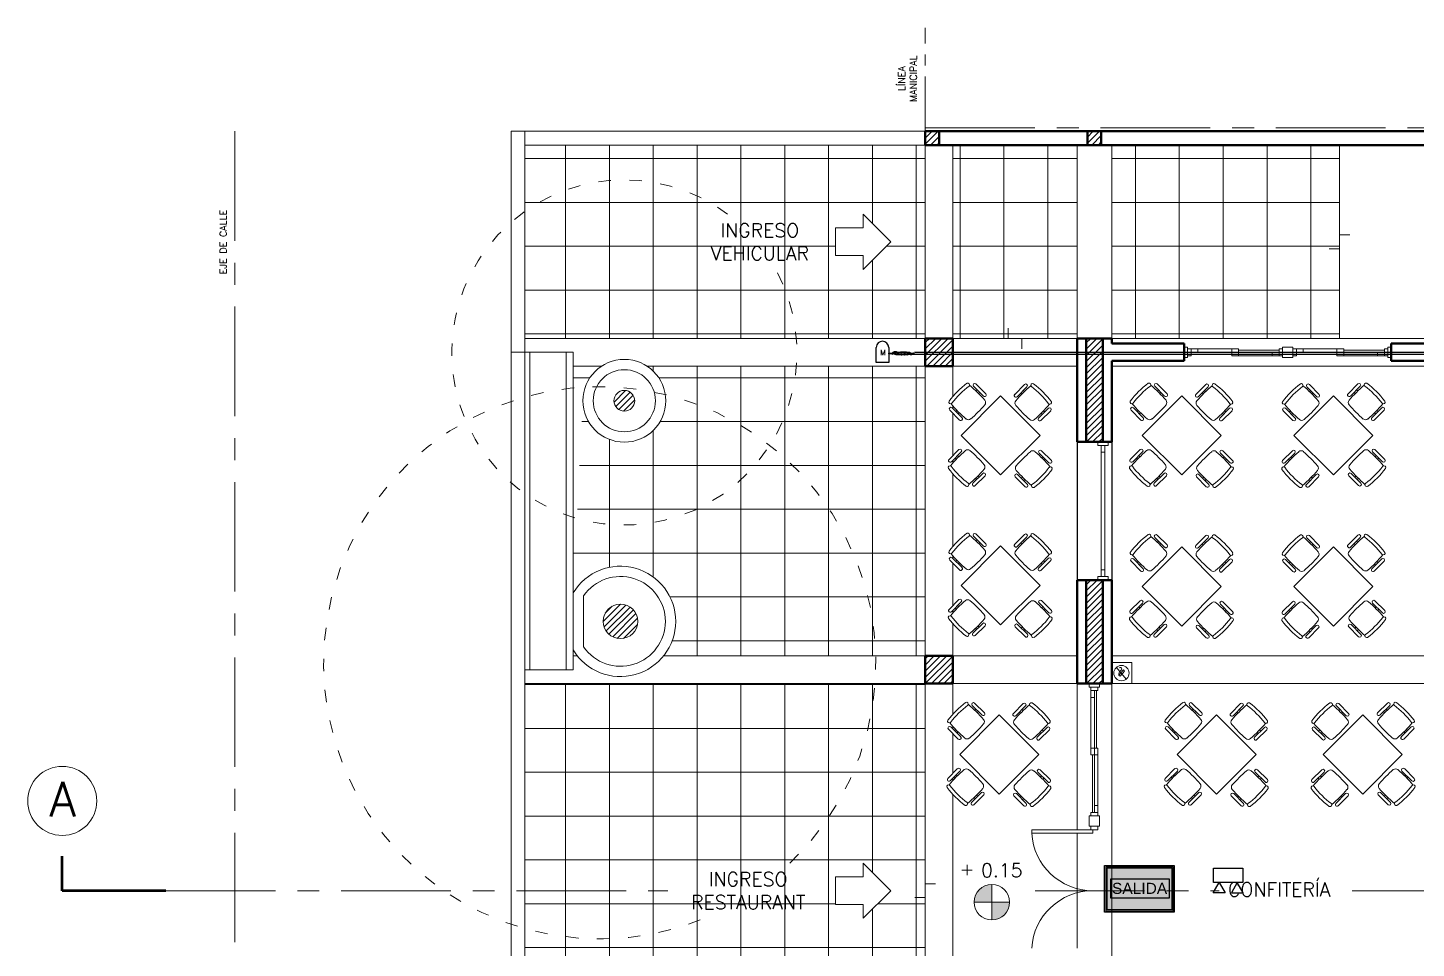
# Model space of a CAD drawing. Extents: x 1009 to 1343, y -172900 to 201.
# Drawn here: x 1009.3 to 1029.41, y 131.95 to 145.29 of the extents above; entities that cross this region are included whole.
import ezdxf

# ---------------------------------------------------------------- set-up
doc = ezdxf.new("R2010")
doc.units = 0
doc.header["$LTSCALE"] = 0.5
doc.linetypes.add('ACAD_ISO03W100', pattern=[30, 12, -18])
doc.linetypes.add('CENTER', pattern=[50.8, 31.75, -6.35, 6.35, -6.35])
for name, color, linetype in [('Cableado', 100, 'CONTINUOUS'), ('CIRCUITO DE SALIDA', 8, 'CONTINUOUS'), ('Electricidad', 50, 'CONTINUOUS'), ('GCI-LUZ DE EMERG.LUZ ESTROBOSCOPICA', 12, 'CONTINUOUS'), ('MARCO_FONDO_NEGRO', 7, 'CONTINUOUS'), ('SEÑAL_FONDO_FIGURAS', 254, 'CONTINUOUS'), ('SEÑAL_FONDO_NEGRO', 7, 'CONTINUOUS'), ('SEÑAL_FONDO_VERDE', 86, 'CONTINUOUS')]:
    doc.layers.add(name, color=color, linetype=linetype)
for name, color, linetype, lineweight in [('Carpintería', 55, 'CONTINUOUS', 20), ('Detalles 01', 8, 'CONTINUOUS', 9), ('Equipamiento fijo', 31, 'CONTINUOUS', 13), ('Equipamiento movil', 33, 'CONTINUOUS', 9), ('EQUIPO DE EMERGENCIA', 200, 'CONTINUOUS', 30), ('Muros corte', 7, 'CONTINUOUS', 40), ('Muros vista', 253, 'CONTINUOUS', 25), ('Pisos', 252, 'CONTINUOUS', 18), ('Proyección', 4, 'ACAD_ISO03W100', 18), ('Punta 01', 6, 'CONTINUOUS', 9), ('Punta 015', 64, 'CONTINUOUS', 13), ('Punta 02', 11, 'CONTINUOUS', 20), ('Punta 05', 52, 'CONTINUOUS', 50), ('Sist. contra incendio', 1, 'CONTINUOUS', 18), ('Tratamiento pisos', 251, 'CONTINUOUS', 9), ('Vidrios', 147, 'CONTINUOUS', 13)]:
    doc.layers.add(name, color=color, linetype=linetype, lineweight=lineweight)
doc.styles.add('franklin gothic medium', font='framd.ttf')
doc.styles.add('Texto 1 mm', font='simplex.shx', dxfattribs={"height": 0.1})
doc.styles.add('Texto 2 mm', font='simplex.shx', dxfattribs={"height": 0.2})
doc.styles.add('Texto 5 mm', font='simplex.shx', dxfattribs={"height": 0.5})
pattern_1 = [(0, (0.4505, 12.5808), (1e-16, 0.635), []), (90, (0.4505, 12.5808), (-0.635, 2e-16), [])]
pattern_2 = [(45, (0.52796, 11.5044), (-0.0449012806, 0.0449012806), [])]
pattern_3 = [(45, (1021.9842635, 140.2519627), (-0.0008420455, 0.0008420455), [])]

# ---------------------------------------------------------------- blocks, each defined once
blk = doc.blocks.new('Mesa con sillas')
at = {"layer": 'Equipamiento movil'}
for p, q in [((-0.394, 0.665), (-0.251, 0.523)), ((-0.217, 0.557), (-0.359, 0.7)), ((-0.34, 0.612), (-0.357, 0.595)), ((0.362, 0.708), (0.22, 0.565)), ((0.254, 0.531), (0.397, 0.674)), ((0.36, 0.604), (0.343, 0.62)), ((-0.574, -0.028), (-0.001, 0.545)), ((-0.305, 0.576), (-0.321, 0.56)), ((-0.001, 0.545), (0.572, -0.028)), ((0.324, 0.568), (0.307, 0.584)), ((-0.739, 0.32), (-0.596, 0.178)), ((-0.562, 0.212), (-0.705, 0.354)), ((-0.635, 0.317), (-0.651, 0.301)), ((-0.599, 0.282), (-0.615, 0.265)), ((0.708, 0.363), (0.565, 0.22)), ((0.599, 0.186), (0.742, 0.328)), ((0.618, 0.273), (0.602, 0.29)), ((0.654, 0.309), (0.638, 0.326)), ((-0.001, -0.6), (-0.574, -0.028)), ((0.572, -0.028), (-0.001, -0.6)), ((-0.604, -0.241), (-0.746, -0.384)), ((-0.712, -0.418), (-0.569, -0.276)), ((-0.659, -0.365), (-0.642, -0.381)), ((-0.623, -0.329), (-0.607, -0.345)), ((0.55, -0.285), (0.692, -0.428)), ((0.726, -0.394), (0.584, -0.251)), ((0.587, -0.355), (0.603, -0.339)), ((0.622, -0.391), (0.639, -0.375)), ((-0.258, -0.586), (-0.401, -0.729)), ((0.381, -0.739), (0.239, -0.596)), ((0.733, -0.527), (0.734, -0.527)), ((-0.367, -0.763), (-0.224, -0.621)), ((-0.364, -0.659), (-0.348, -0.676)), ((-0.328, -0.624), (-0.312, -0.64)), ((0.204, -0.631), (0.347, -0.773)), ((0.292, -0.65), (0.308, -0.634)), ((0.328, -0.685), (0.344, -0.669))]:
    blk.add_line(p, q, dxfattribs=at)
for centre, radius, start, end in [((0.321, -0.36), 1.342, 127.131, 142.869), ((0.321, -0.36), 1.291, 127.131, 142.869), ((-0.477, 0.687), 0.0255, 315.6251, 118.6369), ((-1.736, -0.837), 1.988, 40.8183, 49.7755), ((-0.377, 0.683), 0.0242, 45, 225), ((1.739, -0.828), 1.988, 130.2245, 139.1817), ((0.38, 0.691), 0.0242, 315, 135), ((0.48, 0.695), 0.0255, 61.3631, 224.3749), ((-0.318, -0.352), 1.291, 37.131, 52.869), ((-0.318, -0.352), 1.342, 37.131, 52.869), ((-0.726, 0.437), 0.0255, 151.3631, 314.3749), ((0.797, 1.696), 1.988, 220.2245, 229.1817), ((-0.234, 0.54), 0.0242, 225, 45), ((-0.269, 0.43), 0.0505, 319.1817, 40.8183), ((0.237, 0.548), 0.0242, 135, 315), ((0.272, 0.438), 0.0505, 139.1817, 220.8183), ((1.739, 1.705), 1.988, 220.8183, 229.1817), ((-0.794, 1.705), 1.988, 310.8183, 319.7755), ((0.729, 0.446), 0.0255, 225.6251, 28.6369), ((-0.722, 0.337), 0.0242, 45, 225), ((-0.579, 0.195), 0.0242, 225, 45), ((-1.736, 1.696), 1.988, 310.8183, 319.1817), ((0.582, 0.203), 0.0242, 135, 315), ((0.725, 0.345), 0.0242, 315, 135), ((-0.469, 0.23), 0.0505, 229.1817, 310.8183), ((0.472, 0.238), 0.0505, 229.1817, 310.8183), ((-0.729, -0.401), 0.0242, 135, 315), ((0.79, -1.76), 1.988, 130.8183, 139.7755), ((-0.587, -0.258), 0.0242, 315, 135), ((-0.477, -0.294), 0.0505, 49.1817, 130.8183), ((-1.743, -1.76), 1.988, 40.8183, 49.1817), ((1.723, -1.77), 1.988, 130.8183, 139.1817), ((0.457, -0.304), 0.0505, 49.1817, 130.8183), ((-0.81, -1.77), 1.988, 40.2245, 49.1817), ((0.567, -0.268), 0.0242, 45, 225), ((0.709, -0.411), 0.0242, 225, 45), ((-0.734, -0.501), 0.0255, 45.6251, 208.6369), ((0.314, 0.296), 1.342, 217.131, 232.869), ((0.317, 0.3), 1.296, 217.1584, 232.8416), ((-1.743, 0.773), 1.988, 310.2245, 319.1817), ((-0.241, -0.604), 0.0242, 315, 135), ((-0.277, -0.494), 0.0505, 319.1817, 40.8183), ((0.222, -0.613), 0.0242, 45, 225), ((0.257, -0.503), 0.0505, 139.1817, 220.8183), ((1.723, 0.763), 1.988, 220.8183, 229.7755), ((-0.333, 0.287), 1.291, 307.131, 322.869), ((-0.333, 0.287), 1.342, 307.131, 322.869), ((0.714, -0.511), 0.0255, 331.3631, 134.3749), ((-0.484, -0.751), 0.0255, 241.3631, 44.3749), ((-0.384, -0.746), 0.0242, 135, 315), ((0.364, -0.756), 0.0242, 225, 45), ((0.464, -0.761), 0.0255, 135.6251, 298.6369)]:
    blk.add_arc(centre, radius, start, end, dxfattribs=at)
blk = doc.blocks.new('SAL4')
at = {"layer": 'SEÑAL_FONDO_FIGURAS'}
h = blk.add_hatch(color=256, dxfattribs=at)
h.paths.add_polyline_path([(845.813, 731.021), (845.813, 731.497), (846.534, 731.497), (846.534, 731.021)])
h.paths.add_polyline_path([(846.521, 731.034), (846.521, 731.484), (845.826, 731.484), (845.826, 731.034)], flags=16)
h.paths.add_polyline_path([(846.4, 731.149), (845.903, 731.149), (845.903, 731.382), (846.4, 731.382)], flags=8)
blk.add_hatch(color=256, dxfattribs=at).paths.add_polyline_path([(846.495, 731.364), (845.862, 731.364), (845.862, 731.163), (846.495, 731.163)])
at = {"layer": 'SEÑAL_FONDO_VERDE'}
h = blk.add_hatch(color=256, dxfattribs=at)
h.paths.add_polyline_path([(846.521, 731.484), (845.826, 731.484), (845.826, 731.034), (846.521, 731.034)])
h.paths.add_polyline_path([(846.495, 731.364), (846.495, 731.163), (845.862, 731.163), (845.862, 731.364)], flags=16)
at = {"layer": 'MARCO_FONDO_NEGRO'}
blk.add_lwpolyline([(846.547, 731.008), (845.8, 731.008), (845.8, 731.51), (846.547, 731.51)], close=True, dxfattribs=at)
at = {"layer": 'SEÑAL_FONDO_FIGURAS'}
blk.add_lwpolyline([(846.534, 731.021), (846.534, 731.497), (845.813, 731.497), (845.813, 731.021)], close=True, dxfattribs=at)
at = {"layer": 'SEÑAL_FONDO_NEGRO'}
blk.add_lwpolyline([(846.521, 731.034), (845.826, 731.034), (845.826, 731.484), (846.521, 731.484)], close=True, dxfattribs=at)
at = {"layer": 'SEÑAL_FONDO_VERDE'}
blk.add_lwpolyline([(845.862, 731.163), (846.495, 731.163), (846.495, 731.364), (845.862, 731.364)], close=True, dxfattribs=at)
at = {"layer": 'SEÑAL_FONDO_VERDE', "style": 'franklin gothic medium', "width": 1.05}
blk.add_text('SALIDA', height=0.1185, dxfattribs=at).set_placement((845.879, 731.206))
blk = doc.blocks.new('A$C04752EFD')
at = {"layer": 'GCI-LUZ DE EMERG.LUZ ESTROBOSCOPICA', "color": 1}
blk.add_lwpolyline([(-0.177, -0.173), (-0.177, 0), (0.177, 0), (0.177, -0.173)], close=True, dxfattribs=at)
at = {"layer": 'GCI-LUZ DE EMERG.LUZ ESTROBOSCOPICA'}
for points in [[(0.177, -0.173), (-0.177, -0.173), (-0.177, 0), (0.177, 0)], [(-0.109, -0.173), (-0.038, -0.297), (-0.18, -0.297)], [(0.109, -0.173), (0.038, -0.297), (0.18, -0.297)]]:
    blk.add_lwpolyline(points, close=True, dxfattribs=at)

msp = doc.modelspace()

# ---------------------------------------------------------------- hatches: boundary and pattern name
at = {"layer": 'Detalles 01'}
h = msp.add_hatch(dxfattribs=at)
h.set_pattern_fill('ANSI31', color=256, scale=0.02, style=0)
h.set_pattern_definition(pattern_2)
h.paths.add_polyline_path([(1022.496, 143.786), (1022.296, 143.786), (1022.296, 143.586), (1022.496, 143.586)])
h = msp.add_hatch(dxfattribs=at)
h.set_pattern_fill('ANSI31', color=256, scale=0.02, style=0)
h.set_pattern_definition(pattern_2)
h.paths.add_polyline_path([(1024.646, 143.586), (1024.846, 143.586), (1024.846, 143.786), (1024.646, 143.786)])
h = msp.add_hatch(dxfattribs=at)
h.set_pattern_fill('ANSI31', color=256, scale=0.02, style=0)
h.set_pattern_definition(pattern_2)
h.paths.add_polyline_path([(1022.696, 140.386), (1022.696, 140.786), (1022.296, 140.786), (1022.296, 140.386)])
h = msp.add_hatch(dxfattribs=at)
h.set_pattern_fill('ANSI31', color=256, scale=0.02, style=0)
h.set_pattern_definition(pattern_2)
h.paths.add_polyline_path([(1024.866, 140.786), (1024.626, 140.786), (1024.626, 139.286), (1024.866, 139.286)])
h = msp.add_hatch(dxfattribs=at)
h.set_pattern_fill('ANSI31', color=256, scale=0.02, style=0)
h.set_pattern_definition(pattern_2)
h.paths.add_polyline_path([(1024.626, 135.786), (1024.866, 135.786), (1024.866, 137.286), (1024.626, 137.286)])
h = msp.add_hatch(dxfattribs=at)
h.set_pattern_fill('ANSI31', color=256, scale=0.02, style=0)
h.set_pattern_definition(pattern_2)
h.paths.add_polyline_path([(1022.696, 135.786), (1022.696, 136.186), (1022.296, 136.186), (1022.296, 135.786)])
at = {"layer": 'Electricidad'}
h = msp.add_hatch(dxfattribs=at)
h.set_pattern_fill('ANSI31', color=1, scale=0.000375065, style=0)
h.set_pattern_definition(pattern_3)
edge = h.paths.add_edge_path()
edge.add_spline(control_points=[(1021.836, 140.582), (1021.837, 140.583), (1021.842, 140.587), (1021.855, 140.589), (1021.87, 140.589), (1021.879, 140.587), (1021.885, 140.583)], knot_values=[9.872453, 9.872453, 9.872453, 9.872453, 11.238502, 17.740183, 25.404275, 28.687076, 28.687076, 28.687076, 28.687076], degree=3, periodic=0)
edge.add_spline(control_points=[(1021.885, 140.583), (1021.886, 140.585), (1021.886, 140.588), (1021.893, 140.585), (1021.898, 140.583), (1021.9, 140.583)], knot_values=[0.73874, 0.73874, 0.73874, 0.73874, 1.960375, 5.991205, 7.883473, 7.883473, 7.883473, 7.883473], degree=3, periodic=0)
edge.add_line((1021.9, 140.583), (1021.9, 140.585))
edge.add_spline(control_points=[(1021.9, 140.585), (1021.894, 140.588), (1021.883, 140.593), (1021.866, 140.597), (1021.849, 140.595), (1021.839, 140.591), (1021.834, 140.588)], knot_values=[13.702604, 13.702604, 13.702604, 13.702604, 21.264265, 28.238042, 34.553242, 41.167216, 41.167216, 41.167216, 41.167216], degree=3, periodic=0)
edge.add_line((1021.834, 140.588), (1021.836, 140.582))
h = msp.add_hatch(dxfattribs=at)
h.set_pattern_fill('ANSI31', color=1, scale=0.000375065, style=0)
h.set_pattern_definition(pattern_3)
edge = h.paths.add_edge_path()
edge.add_spline(control_points=[(1021.9, 140.582), (1021.898, 140.583), (1021.893, 140.584), (1021.886, 140.588), (1021.887, 140.584), (1021.886, 140.583)], knot_values=[0.811335, 0.811335, 0.811335, 0.811335, 2.651758, 6.682588, 7.831629, 7.831629, 7.831629, 7.831629], degree=3, periodic=0)
edge.add_spline(control_points=[(1021.886, 140.583), (1021.888, 140.582), (1021.891, 140.581), (1021.894, 140.579)], knot_values=[28.9432, 28.9432, 28.9432, 28.9432, 29.698991, 29.698991, 29.698991, 29.698991], degree=3, periodic=0)
edge.add_line((1021.894, 140.579), (1021.9, 140.577))
edge.add_line((1021.9, 140.577), (1021.9, 140.582))
h = msp.add_hatch(dxfattribs=at)
h.set_pattern_fill('ANSI31', color=1, scale=0.000375065, style=0)
h.set_pattern_definition(pattern_3)
edge = h.paths.add_edge_path()
edge.add_spline(control_points=[(1021.936, 140.588), (1021.927, 140.588), (1021.919, 140.588), (1021.911, 140.588)], knot_values=[0.355717, 0.355717, 0.355717, 0.355717, 9.888341, 9.888341, 9.888341, 9.888341], degree=3, periodic=0)
edge.add_line((1021.911, 140.588), (1021.911, 140.582))
edge.add_spline(control_points=[(1021.911, 140.582), (1021.911, 140.582), (1021.919, 140.582), (1021.927, 140.582), (1021.936, 140.582)], knot_values=[12.327635, 12.327635, 12.327635, 12.327635, 13.048081, 22.125034, 22.125034, 22.125034, 22.125034], degree=3, periodic=0)
edge.add_line((1021.936, 140.582), (1021.936, 140.588))
h = msp.add_hatch(dxfattribs=at)
h.set_pattern_fill('ANSI31', color=256, scale=0.000375065, style=0)
h.set_pattern_definition([(45, (1020.8545962, 140.3272053), (-0.0008420455, 0.0008420455), [])])
edge = h.paths.add_edge_path()
edge.add_spline(control_points=[(1021.994, 140.59), (1021.985, 140.59), (1021.976, 140.591), (1021.968, 140.591)], knot_values=[1.68785, 1.68785, 1.68785, 1.68785, 12.130252, 12.130252, 12.130252, 12.130252], degree=3, periodic=0)
edge.add_line((1021.968, 140.591), (1021.968, 140.582))
edge.add_spline(control_points=[(1021.968, 140.582), (1021.976, 140.582), (1021.984, 140.581), (1021.994, 140.581)], knot_values=[0.144735, 0.144735, 0.144735, 0.144735, 9.694229, 9.694229, 9.694229, 9.694229], degree=3, periodic=0)
edge.add_line((1021.994, 140.581), (1021.994, 140.59))
h = msp.add_hatch(dxfattribs=at)
h.set_pattern_fill('ANSI31', color=1, scale=0.000375065, style=0)
h.set_pattern_definition(pattern_3)
edge = h.paths.add_edge_path()
edge.add_spline(control_points=[(1022.087, 140.568), (1022.086, 140.572), (1022.081, 140.58), (1022.066, 140.585), (1022.05, 140.589), (1022.029, 140.588), (1022.013, 140.59), (1022.002, 140.59)], knot_values=[0, 0, 0, 0, 5.70567, 11.954524, 17.533545, 25.197639, 37.26145, 37.26145, 37.26145, 37.26145], degree=3, periodic=0)
edge.add_line((1022.002, 140.59), (1022.002, 140.581))
edge.add_spline(control_points=[(1022.002, 140.581), (1022.016, 140.582), (1022.032, 140.582), (1022.052, 140.582), (1022.069, 140.58), (1022.074, 140.573), (1022.075, 140.568)], knot_values=[0.636109, 0.636109, 0.636109, 0.636109, 11.962148, 19.626243, 25.205263, 31.11626, 31.11626, 31.11626, 31.11626], degree=3, periodic=0)
edge.add_line((1022.075, 140.568), (1022.087, 140.568))
at = {"layer": 'Tratamiento pisos'}
h = msp.add_hatch(dxfattribs=at)
h.set_pattern_fill('NET,_O', color=256, scale=0.2)
h.set_pattern_definition(pattern_1)
h.paths.add_polyline_path([(1016.496, 143.586), (1016.496, 140.786), (1022.296, 140.786), (1022.296, 143.586)])
h.paths.add_polyline_path([(1020.996, 142.386), (1021.396, 142.386), (1021.396, 142.586), (1021.796, 142.186), (1021.396, 141.786), (1021.396, 141.986), (1020.996, 141.986)], flags=16)
h = msp.add_hatch(dxfattribs=at)
h.set_pattern_fill('NET,_O', color=256, scale=0.2)
h.set_pattern_definition(pattern_1)
h.paths.add_polyline_path([(1024.496, 143.586), (1022.696, 143.586), (1022.696, 140.786), (1024.496, 140.786)])
h = msp.add_hatch(dxfattribs=at)
h.set_pattern_fill('NET,_O', color=256, scale=0.2)
h.set_pattern_definition(pattern_1)
h.paths.add_polyline_path([(1024.996, 143.586), (1024.996, 140.786), (1028.296, 140.786), (1028.296, 143.586)])
h = msp.add_hatch(dxfattribs=at)
h.set_pattern_fill('NET,_O', color=256, scale=0.2)
h.set_pattern_definition(pattern_1)
h.paths.add_polyline_path([(1020.045, 139.239, -0.338032), (1017.196, 138.196), (1017.196, 137.1, -1.069966), (1018.505, 136.186), (1021.58, 136.186, 0.224315)])
h.paths.add_polyline_path([(1020.045, 139.239, 0.106381), (1018.531, 139.973, -0.037573), (1018.537, 139.883, -1), (1017.337, 139.883), (1017.251, 138.179, 0.33168)])
h.paths.add_polyline_path([(1017.609, 140.386), (1017.196, 140.386), (1017.196, 140.069, -0.010967), (1017.371, 140.082, -0.165353)])
h.paths.add_polyline_path([(1020.045, 139.239, 0.122816), (1020.43, 140.386), (1018.265, 140.386, -0.213799), (1018.531, 139.973, -0.106381)])
h.paths.add_polyline_path([(1022.296, 140.386), (1020.43, 140.386, -0.122816), (1020.045, 139.239, -0.224315), (1021.58, 136.186), (1022.296, 136.186)])
h = msp.add_hatch(dxfattribs=at)
h.set_pattern_fill('ANSI31', color=256, scale=0.02, style=0)
h.set_pattern_definition([(45, (0.52796, 11.65008), (-0.0449012806, 0.0449012806), [])])
h.paths.add_polyline_path([(1018.087, 139.883, 1), (1017.787, 139.883, 1)])
h = msp.add_hatch(dxfattribs=at)
h.set_pattern_fill('ANSI31', color=256, scale=0.02, style=0)
h.set_pattern_definition([(45, (0.52796, 11.232426), (-0.0449012806, 0.0449012806), [])])
h.paths.add_polyline_path([(1018.131, 136.687, 1), (1017.631, 136.687, 1)])
h = msp.add_hatch(dxfattribs=at)
h.set_pattern_fill('NET,_O', color=256, scale=0.2)
h.set_pattern_definition(pattern_1)
h.paths.add_polyline_path([(1016.496, 130.967), (1016.496, 129.786), (1017.542, 129.786, -0.38621), (1018.281, 129.786), (1019.669, 129.786, 0.552415)], flags=16)
h.paths.add_polyline_path([(1019.669, 129.786), (1022.296, 129.786), (1022.296, 132.786), (1021.796, 132.786), (1021.396, 132.386), (1021.396, 132.586), (1020.996, 132.586), (1020.996, 132.786), (1016.496, 132.786), (1016.496, 130.967, -0.552415)])
h.paths.add_polyline_path([(1020.996, 132.786), (1020.996, 132.986), (1021.396, 132.986), (1021.396, 133.186), (1021.796, 132.786), (1022.296, 132.786), (1022.296, 135.786), (1016.496, 135.786), (1016.496, 132.786)])
at = {"layer": 'Vidrios', "linetype": 'Continuous'}
h = msp.add_hatch(color=256, dxfattribs=at)
h.paths.add_polyline_path([(1023.26, 132.876, 0.414214), (1023.003, 132.619), (1023.26, 132.619)])
h.paths.add_polyline_path([(1023.516, 132.619), (1023.26, 132.619), (1023.26, 132.363, 0.414214)])

# ---------------------------------------------------------------- linework, layer by layer
at = {"layer": 'Cableado'}
msp.add_line((1022.139, 140.587), (1041.175, 140.591), dxfattribs=at)
at = {"layer": 'Carpintería'}
for p, q in [((1026.096, 140.661), (1026.046, 140.661)), ((1026.096, 140.661), (1026.096, 140.511)), ((1026.096, 140.636), (1026.146, 140.636)), ((1026.146, 140.636), (1026.146, 140.536)), ((1026.834, 140.636), (1026.146, 140.636)), ((1027.421, 140.586), (1026.146, 140.586)), ((1026.246, 140.636), (1026.246, 140.586)), ((1026.734, 140.636), (1026.734, 140.536)), ((1026.834, 140.636), (1026.834, 140.536)), ((1027.321, 140.586), (1027.321, 140.536)), ((1027.471, 140.636), (1027.421, 140.636)), ((1027.421, 140.536), (1027.421, 140.636)), ((1027.621, 140.661), (1027.471, 140.661)), ((1027.471, 140.661), (1027.471, 140.511)), ((1027.621, 140.661), (1027.621, 140.511)), ((1027.621, 140.636), (1027.671, 140.636)), ((1027.671, 140.636), (1027.671, 140.536)), ((1028.359, 140.636), (1027.671, 140.636)), ((1028.946, 140.586), (1027.671, 140.586)), ((1027.771, 140.636), (1027.771, 140.586)), ((1028.259, 140.636), (1028.259, 140.536)), ((1028.359, 140.636), (1028.359, 140.536)), ((1028.846, 140.586), (1028.846, 140.536)), ((1028.946, 140.636), (1028.946, 140.536)), ((1028.996, 140.636), (1028.946, 140.636)), ((1028.996, 140.661), (1028.996, 140.511)), ((1028.996, 140.661), (1029.046, 140.661)), ((1026.096, 140.511), (1026.046, 140.511)), ((1026.096, 140.536), (1026.146, 140.536)), ((1026.734, 140.536), (1027.421, 140.536)), ((1027.471, 140.536), (1027.421, 140.536)), ((1027.621, 140.511), (1027.471, 140.511)), ((1027.671, 140.536), (1027.621, 140.536)), ((1028.259, 140.536), (1028.946, 140.536)), ((1028.996, 140.536), (1028.946, 140.536)), ((1028.996, 140.511), (1029.046, 140.511)), ((1024.796, 139.286), (1024.796, 139.236)), ((1024.796, 139.236), (1024.946, 139.236)), ((1024.846, 139.236), (1024.846, 137.336)), ((1024.896, 139.236), (1024.896, 137.336)), ((1024.946, 139.286), (1024.946, 139.236)), ((1024.846, 139.136), (1024.896, 139.136)), ((1024.846, 137.436), (1024.896, 137.436)), ((1024.796, 137.336), (1024.946, 137.336)), ((1024.796, 137.336), (1024.796, 137.286)), ((1024.946, 137.336), (1024.946, 137.286)), ((1024.671, 135.786), (1024.671, 135.736)), ((1024.821, 135.786), (1024.821, 135.736)), ((1024.821, 135.736), (1024.671, 135.736)), ((1024.696, 135.736), (1024.696, 135.686)), ((1024.796, 135.686), (1024.696, 135.686)), ((1024.696, 135.686), (1024.696, 134.753)), ((1024.746, 135.586), (1024.696, 135.586)), ((1024.746, 135.686), (1024.746, 133.919)), ((1024.796, 135.736), (1024.796, 135.686)), ((1024.796, 134.853), (1024.696, 134.853)), ((1024.796, 134.753), (1024.696, 134.753)), ((1024.796, 134.853), (1024.796, 133.919)), ((1024.746, 134.019), (1024.796, 134.019)), ((1024.671, 133.869), (1024.671, 133.719)), ((1024.671, 133.869), (1024.821, 133.869)), ((1024.696, 133.869), (1024.696, 133.919)), ((1024.696, 133.919), (1024.796, 133.919)), ((1024.796, 133.919), (1024.796, 133.869)), ((1024.821, 133.869), (1024.821, 133.719)), ((1023.838, 133.669), (1024.721, 133.669)), ((1023.838, 133.669), (1023.838, 133.619)), ((1023.838, 133.619), (1024.721, 133.619)), ((1024.671, 133.719), (1024.821, 133.719)), ((1024.696, 133.719), (1024.696, 133.669)), ((1024.796, 133.669), (1024.696, 133.669)), ((1024.721, 133.669), (1024.721, 133.619)), ((1024.796, 133.719), (1024.796, 133.669))]:
    msp.add_line(p, q, dxfattribs=at)
at = {"layer": 'Detalles 01', "linetype": 'CENTER', "ltscale": 0.05}
msp.add_line((1022.296, 143.786), (1022.296, 145.286), dxfattribs=at)
at = {"layer": 'Detalles 01', "linetype": 'CENTER', "ltscale": 0.1}
for p, q in [((1022.296, 143.836), (1064.346, 143.836)), ((1012.296, 143.786), (1012.296, 121.786)), ((1011.296, 132.786), (1018.567, 132.786)), ((1023.886, 132.786), (1026.553, 132.786)), ((1028.478, 132.786), (1032.03, 132.786))]:
    msp.add_line(p, q, dxfattribs=at)
at = {"layer": 'Detalles 01'}
for p, q in [((1028.446, 142.286), (1028.296, 142.286)), ((1028.296, 142.086), (1028.146, 142.086)), ((1023.496, 140.936), (1023.496, 140.786)), ((1023.696, 140.786), (1023.696, 140.636)), ((1026.834, 140.616), (1027.421, 140.616)), ((1028.359, 140.616), (1028.946, 140.616)), ((1026.146, 140.556), (1026.734, 140.556)), ((1027.671, 140.556), (1028.259, 140.556)), ((1024.776, 135.686), (1024.776, 134.853)), ((1024.716, 134.753), (1024.716, 133.919)), ((1022.446, 132.886), (1022.296, 132.886)), ((1022.296, 132.686), (1022.146, 132.686))]:
    msp.add_line(p, q, dxfattribs=at)
for centre, start, end in [((1024.722, 133.672), 183.4083, 269.9284), ((1024.722, 131.9), 90.0716, 176.5917)]:
    msp.add_arc(centre, 0.886, start, end, dxfattribs=at)
at = {"layer": 'Electricidad'}
for p, q in [((1021.834, 140.588), (1021.836, 140.582)), ((1021.871, 140.579), (1021.856, 140.573)), ((1021.872, 140.581), (1021.872, 140.551)), ((1021.872, 140.581), (1021.879, 140.581)), ((1021.875, 140.575), (1021.878, 140.58)), ((1021.904, 140.575), (1021.885, 140.582)), ((1021.936, 140.585), (1021.968, 140.585)), ((1021.939, 140.581), (1021.944, 140.581)), ((1021.94, 140.591), (1021.94, 140.59)), ((1021.94, 140.59), (1021.944, 140.59)), ((1021.944, 140.591), (1021.944, 140.59)), ((1021.947, 140.591), (1021.947, 140.59)), ((1021.947, 140.59), (1021.952, 140.59)), ((1021.947, 140.581), (1021.952, 140.581)), ((1021.95, 140.574), (1021.95, 140.579)), ((1021.952, 140.591), (1021.952, 140.59)), ((1021.955, 140.591), (1021.955, 140.59)), ((1021.955, 140.59), (1021.959, 140.59)), ((1021.955, 140.581), (1021.959, 140.581)), ((1021.959, 140.591), (1021.959, 140.59)), ((1021.961, 140.591), (1021.961, 140.59)), ((1021.961, 140.59), (1021.966, 140.59)), ((1021.962, 140.581), (1021.967, 140.581)), ((1021.966, 140.591), (1021.966, 140.59)), ((1021.819, 140.559), (1021.811, 140.571)), ((1021.856, 140.558), (1021.872, 140.553)), ((1021.872, 140.551), (1021.943, 140.551)), ((1021.875, 140.575), (1021.904, 140.575)), ((1022.035, 140.574), (1021.955, 140.574)), ((1022.035, 140.546), (1021.955, 140.546)), ((1022.035, 140.574), (1022.035, 140.546)), ((1022.035, 140.549), (1022.048, 140.553)), ((1039.956, 140.554), (1022.139, 140.554))]:
    msp.add_line(p, q, dxfattribs=at)
at = {"layer": 'Electricidad', "color": 1}
for p, q in [((1022.03, 140.582), (1022.03, 140.574)), ((1022.031, 140.582), (1022.045, 140.575)), ((1021.819, 140.561), (1021.812, 140.571)), ((1021.82, 140.563), (1021.813, 140.571)), ((1021.82, 140.565), (1021.815, 140.571)), ((1021.82, 140.567), (1021.817, 140.571)), ((1021.82, 140.569), (1021.819, 140.571)), ((1022.035, 140.573), (1022.048, 140.567)), ((1022.045, 140.575), (1022.045, 140.568)), ((1022.054, 140.575), (1022.045, 140.575)), ((1022.054, 140.575), (1022.054, 140.567)), ((1022.075, 140.568), (1022.087, 140.568))]:
    msp.add_line(p, q, dxfattribs=at)
at = {"layer": 'Electricidad'}
for points in [[(1021.768, 140.653), (1021.768, 140.435), (1021.583, 140.435), (1021.583, 140.656)], [(1021.911, 140.581), (1021.911, 140.551), (1021.9, 140.551), (1021.9, 140.588), (1021.911, 140.588), (1021.911, 140.582)], [(1021.939, 140.581), (1021.939, 140.58), (1021.936, 140.58), (1021.936, 140.591), (1021.94, 140.591)], [(1021.944, 140.591), (1021.947, 140.591)], [(1021.947, 140.581), (1021.947, 140.58), (1021.944, 140.58), (1021.944, 140.581)], [(1021.952, 140.591), (1021.955, 140.591)], [(1021.955, 140.581), (1021.955, 140.58), (1021.952, 140.58), (1021.952, 140.581)], [(1021.959, 140.591), (1021.961, 140.591)], [(1021.962, 140.581), (1021.962, 140.58), (1021.959, 140.58), (1021.959, 140.581)], [(1021.966, 140.591), (1021.968, 140.591), (1021.968, 140.58), (1021.967, 140.58), (1021.967, 140.581)], [(1021.818, 140.561), (1021.768, 140.561), (1021.768, 140.571), (1021.821, 140.571)], [(1021.842, 140.561), (1021.828, 140.561)], [(1021.83, 140.571), (1021.842, 140.571)], [(1022.079, 140.554), (1022.059, 140.554)], [(1022.085, 140.573), (1022.128, 140.573)], [(1022.101, 140.564), (1022.139, 140.564)], [(1022.139, 140.554), (1022.103, 140.554)]]:
    msp.add_lwpolyline(points, dxfattribs=at)
for points in [[(1021.994, 140.59), (1022.002, 140.59), (1022.002, 140.545), (1021.994, 140.545)], [(1021.842, 140.573), (1021.856, 140.573), (1021.856, 140.558), (1021.842, 140.558)], [(1022.048, 140.567), (1022.059, 140.567), (1022.059, 140.553), (1022.048, 140.553)]]:
    msp.add_lwpolyline(points, close=True, dxfattribs=at)
at = {"layer": 'Electricidad', "color": 1}
for points in [[(1021.819, 140.561), (1021.819, 140.561)], [(1022.054, 140.573), (1022.073, 140.573)], [(1022.059, 140.564), (1022.076, 140.564)]]:
    msp.add_lwpolyline(points, dxfattribs=at)
at = {"layer": 'Electricidad'}
for centre, radius, start, end in [((1021.676, 140.653), 0.0922, 0.3914, 177.9481), ((1021.883, 140.576), 0.00625, 72.9862, 140.1687), ((1021.882, 140.579), 0.00168, 40.8682, 16.4028), ((1021.949, 140.563), 0.0162, 42.4952, 86.1694), ((1021.954, 140.56), 0.0142, 86.5557, 274.97)]:
    msp.add_arc(centre, radius, start, end, dxfattribs=at)
at = {"layer": 'Electricidad', "color": 1}
for centre, radius, start, end in [((1021.882, 140.579), 0.000325, 120.912, 263.6515), ((1021.824, 140.568), 0.0094, 242.6045, 288.6771), ((1021.826, 140.561), 0.0025, 288.6771, 355.6228), ((1022.081, 140.555), 0.0025, 189.8192, 249.8698), ((1022.085, 140.567), 0.0153, 249.8698, 292.1166), ((1022.089, 140.563), 0.00184, 78.3478, 115.3332), ((1022.09, 140.567), 0.0025, 258.3478, 279.6911), ((1022.091, 140.561), 0.00389, 81.95, 99.6911), ((1022.098, 140.566), 0.0153, 244.273, 283.0446), ((1022.092, 140.567), 0.0025, 261.95, 284.2892), ((1022.093, 140.562), 0.00259, 75.5244, 104.2892), ((1022.095, 140.567), 0.0025, 255.5244, 280.3916), ((1022.096, 140.561), 0.00358, 78.6334, 100.3916), ((1022.097, 140.567), 0.0025, 258.6334, 280.3272), ((1022.098, 140.563), 0.00197, 80.6681, 100.3272), ((1022.098, 140.567), 0.0025, 260.6681, 283.0316), ((1022.1, 140.562), 0.00266, 65.5733, 103.0316), ((1022.101, 140.554), 0.0025, 283.0446, 10.5886)]:
    msp.add_arc(centre, radius, start, end, dxfattribs=at)
for points, knots in [([(1021.819, 140.559), (1021.82, 140.566), (1021.82, 140.577), (1021.834, 140.589), (1021.848, 140.595), (1021.866, 140.597), (1021.883, 140.593), (1021.894, 140.588), (1021.9, 140.585)], [0, 0, 0, 0, 7.819637, 12.846385, 20.316578, 26.631778, 33.605555, 41.167216, 41.167216, 41.167216, 41.167216]), ([(1021.828, 140.561), (1021.829, 140.566), (1021.83, 140.575), (1021.839, 140.587), (1021.855, 140.589), (1021.87, 140.589), (1021.879, 140.587), (1021.885, 140.583)], [0.644335, 0.644335, 0.644335, 0.644335, 6.967912, 11.238502, 17.740183, 25.404275, 28.687076, 28.687076, 28.687076, 28.687076])]:
    msp.add_open_spline(points, degree=3, knots=knots, dxfattribs=at)
at = {"layer": 'Electricidad'}
for points, knots in [([(1021.82, 140.559), (1021.821, 140.565), (1021.822, 140.577), (1021.83, 140.584), (1021.834, 140.587), (1021.834, 140.587)], [0.1156, 0.1156, 0.1156, 0.1156, 7.819637, 12.846385, 13.384025, 13.384025, 13.384025, 13.384025]), ([(1021.821, 140.558), (1021.822, 140.565), (1021.823, 140.576), (1021.831, 140.583), (1021.835, 140.586), (1021.835, 140.586)], [0.236064, 0.236064, 0.236064, 0.236064, 7.819637, 12.846385, 13.05031, 13.05031, 13.05031, 13.05031]), ([(1021.823, 140.558), (1021.823, 140.565), (1021.824, 140.576), (1021.832, 140.583), (1021.835, 140.585)], [0.142863, 0.142863, 0.142863, 0.142863, 7.819637, 12.44048, 12.44048, 12.44048, 12.44048]), ([(1021.824, 140.558), (1021.824, 140.565), (1021.825, 140.575), (1021.832, 140.582), (1021.835, 140.584)], [0.376846, 0.376846, 0.376846, 0.376846, 7.819637, 12.102557, 12.102557, 12.102557, 12.102557]), ([(1021.826, 140.558), (1021.826, 140.565), (1021.827, 140.574), (1021.833, 140.58), (1021.836, 140.582)], [0.664663, 0.664663, 0.664663, 0.664663, 7.819637, 11.434682, 11.434682, 11.434682, 11.434682]), ([(1021.882, 140.58), (1021.886, 140.584), (1021.885, 140.589), (1021.898, 140.582), (1021.914, 140.582), (1021.927, 140.582), (1021.936, 140.582)], [0, 0, 0, 0, 1.960375, 5.991205, 13.048081, 22.125034, 22.125034, 22.125034, 22.125034]), ([(1021.882, 140.579), (1021.887, 140.583), (1021.886, 140.588), (1021.898, 140.581), (1021.914, 140.581), (1021.928, 140.581), (1021.936, 140.581)], [0, 0, 0, 0, 1.960375, 5.991205, 13.048081, 22.530536, 22.530536, 22.530536, 22.530536]), ([(1022.002, 140.59), (1022.013, 140.59), (1022.029, 140.588), (1022.05, 140.589), (1022.066, 140.585), (1022.086, 140.579), (1022.089, 140.563), (1022.091, 140.553)], [0, 0, 0, 0, 12.063811, 19.727906, 25.306926, 31.55578, 43.061252, 43.061252, 43.061252, 43.061252]), ([(1022.002, 140.581), (1022.016, 140.582), (1022.032, 140.582), (1022.052, 140.582), (1022.074, 140.58), (1022.077, 140.565), (1022.078, 140.554)], [0.636109, 0.636109, 0.636109, 0.636109, 11.962148, 19.626243, 25.205263, 36.014627, 36.014627, 36.014627, 36.014627]), ([(1022.128, 140.573), (1022.127, 140.572), (1022.125, 140.569), (1022.125, 140.566), (1022.125, 140.564)], [0, 0, 0, 0, 1.834773, 3.788254, 3.788254, 3.788254, 3.788254]), ([(1022.126, 140.57), (1022.127, 140.57), (1022.128, 140.568), (1022.128, 140.566), (1022.128, 140.564)], [0.241515, 0.241515, 0.241515, 0.241515, 1.431384, 2.873729, 2.873729, 2.873729, 2.873729])]:
    msp.add_open_spline(points, degree=3, knots=knots, dxfattribs=at)
at = {"layer": 'Electricidad', "color": 1}
for points in [[(1021.886, 140.583), (1021.888, 140.582), (1021.891, 140.581), (1021.894, 140.579)], [(1021.911, 140.588), (1021.919, 140.588), (1021.927, 140.588), (1021.936, 140.588)], [(1022.077, 140.568), (1022.079, 140.563), (1022.08, 140.558), (1022.081, 140.552)], [(1022.079, 140.568), (1022.081, 140.563), (1022.082, 140.557), (1022.083, 140.552)], [(1022.081, 140.568), (1022.083, 140.563), (1022.085, 140.557), (1022.086, 140.551)], [(1022.083, 140.568), (1022.086, 140.563), (1022.087, 140.558), (1022.088, 140.552)], [(1022.085, 140.568), (1022.087, 140.563), (1022.088, 140.558), (1022.09, 140.552)], [(1022.086, 140.568), (1022.088, 140.564), (1022.09, 140.558), (1022.091, 140.552)], [(1022.09, 140.564), (1022.092, 140.561), (1022.093, 140.556), (1022.094, 140.552)], [(1022.092, 140.564), (1022.094, 140.561), (1022.095, 140.556), (1022.096, 140.551)], [(1022.095, 140.564), (1022.096, 140.561), (1022.097, 140.556), (1022.098, 140.551)], [(1022.097, 140.564), (1022.099, 140.561), (1022.1, 140.556), (1022.101, 140.551)], [(1022.099, 140.564), (1022.1, 140.561), (1022.101, 140.556), (1022.102, 140.552)], [(1022.101, 140.564), (1022.102, 140.562), (1022.102, 140.559), (1022.103, 140.554)]]:
    msp.add_open_spline(points, degree=3, dxfattribs=at)
at = {"layer": 'Electricidad'}
for points in [[(1021.968, 140.591), (1021.976, 140.591), (1021.985, 140.59), (1021.994, 140.59)], [(1021.968, 140.582), (1021.976, 140.582), (1021.984, 140.581), (1021.994, 140.581)]]:
    msp.add_open_spline(points, degree=3, dxfattribs=at)
for points in [[(1021.768, 140.561), (1021.769, 140.564), (1021.771, 140.567), (1021.768, 140.571)], [(1022.139, 140.564), (1022.137, 140.561), (1022.135, 140.558), (1022.139, 140.554)], [(1022.139, 140.554), (1022.139, 140.564)]]:
    msp.add_spline(points, degree=3, dxfattribs=at)
at = {"layer": 'Equipamiento fijo'}
for p, q in [((1017.196, 137.1), (1017.196, 136.274)), ((1017.346, 137.056), (1017.346, 136.319))]:
    msp.add_line(p, q, dxfattribs=at)
for radius in [0.6, 0.45]:
    msp.add_circle((1017.937, 139.883), radius, dxfattribs=at)
for radius, start, end in [(0.8, 211.0809, 148.9191), (0.65, 214.5825, 145.4175)]:
    msp.add_arc((1017.881, 136.687), radius, start, end, dxfattribs=at)
at = {"layer": 'Muros corte'}
for p, q in [((1022.296, 143.786), (1064.296, 143.786)), ((1022.296, 143.786), (1022.296, 143.586)), ((1022.496, 143.786), (1022.496, 143.586)), ((1024.646, 143.586), (1024.646, 143.786)), ((1024.846, 143.586), (1024.846, 143.786)), ((1022.296, 143.586), (1064.296, 143.586)), ((1022.296, 140.786), (1022.696, 140.786)), ((1022.296, 140.386), (1022.296, 140.786)), ((1022.696, 140.786), (1022.696, 140.386)), ((1024.996, 140.786), (1024.496, 140.786)), ((1024.496, 139.286), (1024.496, 140.786)), ((1024.626, 139.286), (1024.626, 140.786)), ((1024.866, 140.786), (1024.866, 139.286)), ((1024.996, 140.786), (1024.996, 140.711)), ((1026.046, 140.711), (1024.996, 140.711)), ((1026.046, 140.711), (1026.046, 140.461)), ((1030.096, 140.711), (1029.046, 140.711)), ((1029.046, 140.711), (1029.046, 140.461)), ((1022.696, 140.386), (1022.296, 140.386)), ((1024.996, 140.461), (1024.996, 139.286)), ((1026.046, 140.461), (1024.996, 140.461)), ((1029.926, 140.461), (1029.046, 140.461)), ((1024.496, 139.286), (1024.996, 139.286)), ((1024.496, 135.786), (1024.496, 137.286)), ((1024.496, 137.286), (1024.996, 137.286)), ((1024.626, 135.786), (1024.626, 137.286)), ((1024.866, 137.286), (1024.866, 135.786)), ((1024.996, 137.286), (1024.996, 135.786)), ((1022.296, 136.186), (1022.696, 136.186)), ((1022.296, 135.786), (1022.296, 136.186)), ((1022.696, 136.186), (1022.696, 135.786)), ((1022.696, 135.786), (1022.296, 135.786)), ((1024.996, 135.786), (1024.496, 135.786))]:
    msp.add_line(p, q, dxfattribs=at)
at = {"layer": 'Muros vista'}
for p, q in [((1024.496, 139.286), (1024.496, 137.286)), ((1024.996, 139.286), (1024.996, 137.286))]:
    msp.add_line(p, q, dxfattribs=at)
at = {"layer": 'Pisos'}
for p, q in [((1016.296, 143.786), (1016.296, 121.786)), ((1022.296, 143.786), (1016.296, 143.786)), ((1028.296, 143.586), (1028.296, 140.786)), ((1024.496, 140.786), (1022.696, 140.786)), ((1030.096, 140.786), (1024.996, 140.786)), ((1017.196, 140.586), (1016.296, 140.586)), ((1016.496, 140.586), (1016.496, 135.986)), ((1016.566, 140.586), (1016.566, 135.986)), ((1017.096, 140.586), (1017.096, 135.986)), ((1017.196, 140.586), (1017.196, 137.1)), ((1022.296, 140.386), (1022.296, 136.186)), ((1017.196, 136.274), (1017.196, 135.986)), ((1017.196, 135.986), (1016.496, 135.986)), ((1022.296, 135.786), (1022.296, 129.786))]:
    msp.add_line(p, q, dxfattribs=at)
at = {"layer": 'Proyección', "ltscale": 0.03}
for centre, radius, start, end in [((1017.937, 140.583), 2.5, 53.2262, 28.7511), ((1017.581, 136.087), 4, 313.4989, 292.2731)]:
    msp.add_arc(centre, radius, start, end, dxfattribs=at)
at = {"layer": 'Punta 01', "linetype": 'Continuous'}
for p, q in [((1022.901, 133.01), (1022.901, 133.16)), ((1022.826, 133.085), (1022.976, 133.085))]:
    msp.add_line(p, q, dxfattribs=at)
at = {"layer": 'Punta 015', "linetype": 'Continuous'}
for p, q in [((1023.26, 132.876), (1023.26, 132.363)), ((1023.003, 132.619), (1023.516, 132.619))]:
    msp.add_line(p, q, dxfattribs=at)
msp.add_circle((1023.26, 132.619), 0.257, dxfattribs=at)
at = {"layer": 'Punta 02'}
for p, q in [((1021.396, 142.586), (1021.396, 142.386)), ((1021.396, 142.586), (1021.796, 142.186)), ((1020.996, 142.386), (1020.996, 141.986)), ((1021.396, 142.386), (1020.996, 142.386)), ((1021.396, 141.786), (1021.796, 142.186)), ((1021.396, 141.986), (1020.996, 141.986)), ((1021.396, 141.986), (1021.396, 141.786)), ((1021.396, 133.186), (1021.396, 132.986)), ((1021.396, 133.186), (1021.796, 132.786)), ((1020.996, 132.986), (1020.996, 132.586)), ((1021.396, 132.986), (1020.996, 132.986)), ((1021.396, 132.386), (1021.796, 132.786)), ((1021.396, 132.586), (1020.996, 132.586)), ((1021.396, 132.586), (1021.396, 132.386))]:
    msp.add_line(p, q, dxfattribs=at)
for centre, radius in [((1017.937, 139.883), 0.15), ((1017.881, 136.687), 0.25), ((1009.796, 134.086), 0.5)]:
    msp.add_circle(centre, radius, dxfattribs=at)
at = {"layer": 'Punta 05'}
for p, q in [((1009.796, 132.786), (1009.796, 133.286)), ((1011.296, 132.786), (1009.796, 132.786))]:
    msp.add_line(p, q, dxfattribs=at)
at = {"layer": 'Sist. contra incendio'}
msp.add_line((1025.066, 136.019), (1025.204, 135.849), dxfattribs=at)
at = {"layer": 'Sist. contra incendio', "color": 0}
for points in [[(1024.996, 136.091), (1025.29, 136.091), (1025.29, 135.786), (1024.996, 135.786)], [(1025.117, 135.893), (1025.1, 135.908), (1025.167, 135.983), (1025.184, 135.968)]]:
    msp.add_lwpolyline(points, close=True, dxfattribs=at)
at = {"layer": 'Sist. contra incendio'}
msp.add_circle((1025.138, 135.938), 0.111, dxfattribs=at)
at = {"layer": 'Sist. contra incendio', "color": 0}
for centre, radius, start, end in [((1025.158, 135.923), 0.0596, 117.3995, 194.4218), ((1025.118, 135.996), 0.0234, 303.3783, 123.3783)]:
    msp.add_arc(centre, radius, start, end, dxfattribs=at)
at = {"layer": 'Tratamiento pisos'}
for p, q in [((1016.496, 140.586), (1016.496, 143.786)), ((1022.296, 143.586), (1016.496, 143.586)), ((1022.296, 143.586), (1022.296, 140.786)), ((1022.696, 143.586), (1022.696, 140.786)), ((1024.496, 143.586), (1024.496, 140.786)), ((1024.996, 143.586), (1024.996, 140.786)), ((1022.296, 140.786), (1016.496, 140.786)), ((1017.609, 140.386), (1017.196, 140.386)), ((1022.296, 140.386), (1018.265, 140.386)), ((1022.696, 140.386), (1024.496, 140.386)), ((1022.696, 140.386), (1022.696, 139.945)), ((1029.926, 140.386), (1024.996, 140.386)), ((1022.696, 139.808), (1022.696, 139.77)), ((1022.696, 139.702), (1022.696, 139.089)), ((1022.696, 139.02), (1022.696, 138.984)), ((1022.696, 138.824), (1022.696, 137.773)), ((1022.696, 137.636), (1022.696, 137.598)), ((1022.696, 137.529), (1022.696, 136.916)), ((1022.696, 136.848), (1022.696, 136.811)), ((1022.696, 136.652), (1022.696, 136.186)), ((1017.258, 136.186), (1017.196, 136.186)), ((1022.296, 136.186), (1018.505, 136.186)), ((1022.696, 136.186), (1024.496, 136.186)), ((1024.996, 136.186), (1030.096, 136.186)), ((1016.496, 135.986), (1016.496, 129.586)), ((1022.296, 135.786), (1016.496, 135.786)), ((1022.696, 135.786), (1022.696, 135.344)), ((1022.696, 135.786), (1024.496, 135.786)), ((1024.496, 135.786), (1024.496, 133.669)), ((1024.996, 135.786), (1024.996, 129.786)), ((1024.996, 135.786), (1030.096, 135.786)), ((1022.696, 135.163), (1022.696, 135.128)), ((1022.696, 135.059), (1022.696, 134.485)), ((1022.696, 134.417), (1022.696, 134.382)), ((1022.696, 134.18), (1022.696, 131.395)), ((1024.496, 133.619), (1024.496, 131.953))]:
    msp.add_line(p, q, dxfattribs=at)

# ---------------------------------------------------------------- block references
at = {"layer": 'CIRCUITO DE SALIDA', "color": 90, "xscale": 1.350000000000023, "yscale": 1.350000000000023, "zscale": 1.350000000000023}
msp.add_blockref('SAL4', (-116.936, -854.388), dxfattribs=at)
at = {"layer": 'Equipamiento movil', "rotation": 270}
for p in [(1023.414, 139.38), (1026.039, 139.38), (1023.414, 137.208), (1026.039, 137.191), (1023.395, 134.758), (1026.543, 134.758)]:
    msp.add_blockref('Mesa con sillas', p, dxfattribs=at)
at = {"layer": 'Equipamiento movil', "xscale": -1}
for p, rotation in [((1028.179, 139.38), 90), ((1028.179, 137.191), 90), ((1028.605, 134.758), 90.00000000007819)]:
    msp.add_blockref('Mesa con sillas', p, dxfattribs=dict(at, rotation=rotation))
at = {"layer": 'EQUIPO DE EMERGENCIA', "xscale": 1.200000000000045, "yscale": 1.200000000000045, "zscale": 1.200000000000045}
msp.add_blockref('A$C04752EFD', (1026.684, 133.112), dxfattribs=at)

# ---------------------------------------------------------------- texts
at = {"layer": 'Electricidad', "insert": (1021.641, 140.623), "char_height": 0.0807, "attachment_point": 1, "style": 'Texto 5 mm'}
msp.add_mtext_dynamic_manual_height_columns('M', width=19.34546, gutter_width=2.5, heights=[0], dxfattribs=at)
at = {"layer": 'Punta 01', "char_height": 0.1, "rotation": 90, "style": 'Texto 1 mm'}
for s, insert, width, attachment_point in [('LÍNEA MANICIPAL', (1021.905, 144.548), 0.7912, 2), ('EJE DE CALLE', (1012.077, 141.715), 1.06641, 1)]:
    msp.add_mtext(s, dxfattribs=dict(at, insert=insert, width=width, attachment_point=attachment_point))
at = {"layer": 'Punta 015', "linetype": 'Continuous', "insert": (1023.404, 133.082), "char_height": 0.2, "attachment_point": 5, "style": 'Texto 2 mm'}
msp.add_mtext('0.15', dxfattribs=at)
at = {"layer": 'Punta 02', "char_height": 0.2, "style": 'Texto 2 mm'}
for s, insert, width, attachment_point in [('INGRESO\\PVEHICULAR', (1019.9, 142.452), 1.4466, 2), ('INGRESO\\PRESTAURANT', (1019.731, 133.054), 2.07509, 2), ('CONFITERÍA', (1026.68, 132.904), 1.9266, 1)]:
    msp.add_mtext(s, dxfattribs=dict(at, insert=insert, width=width, attachment_point=attachment_point))
at = {"layer": 'Punta 05', "insert": (1009.611, 134.363), "char_height": 0.5, "width": 0.39986, "attachment_point": 1, "style": 'Texto 5 mm'}
msp.add_mtext('A', dxfattribs=at)

doc.saveas('drawing.dxf')
